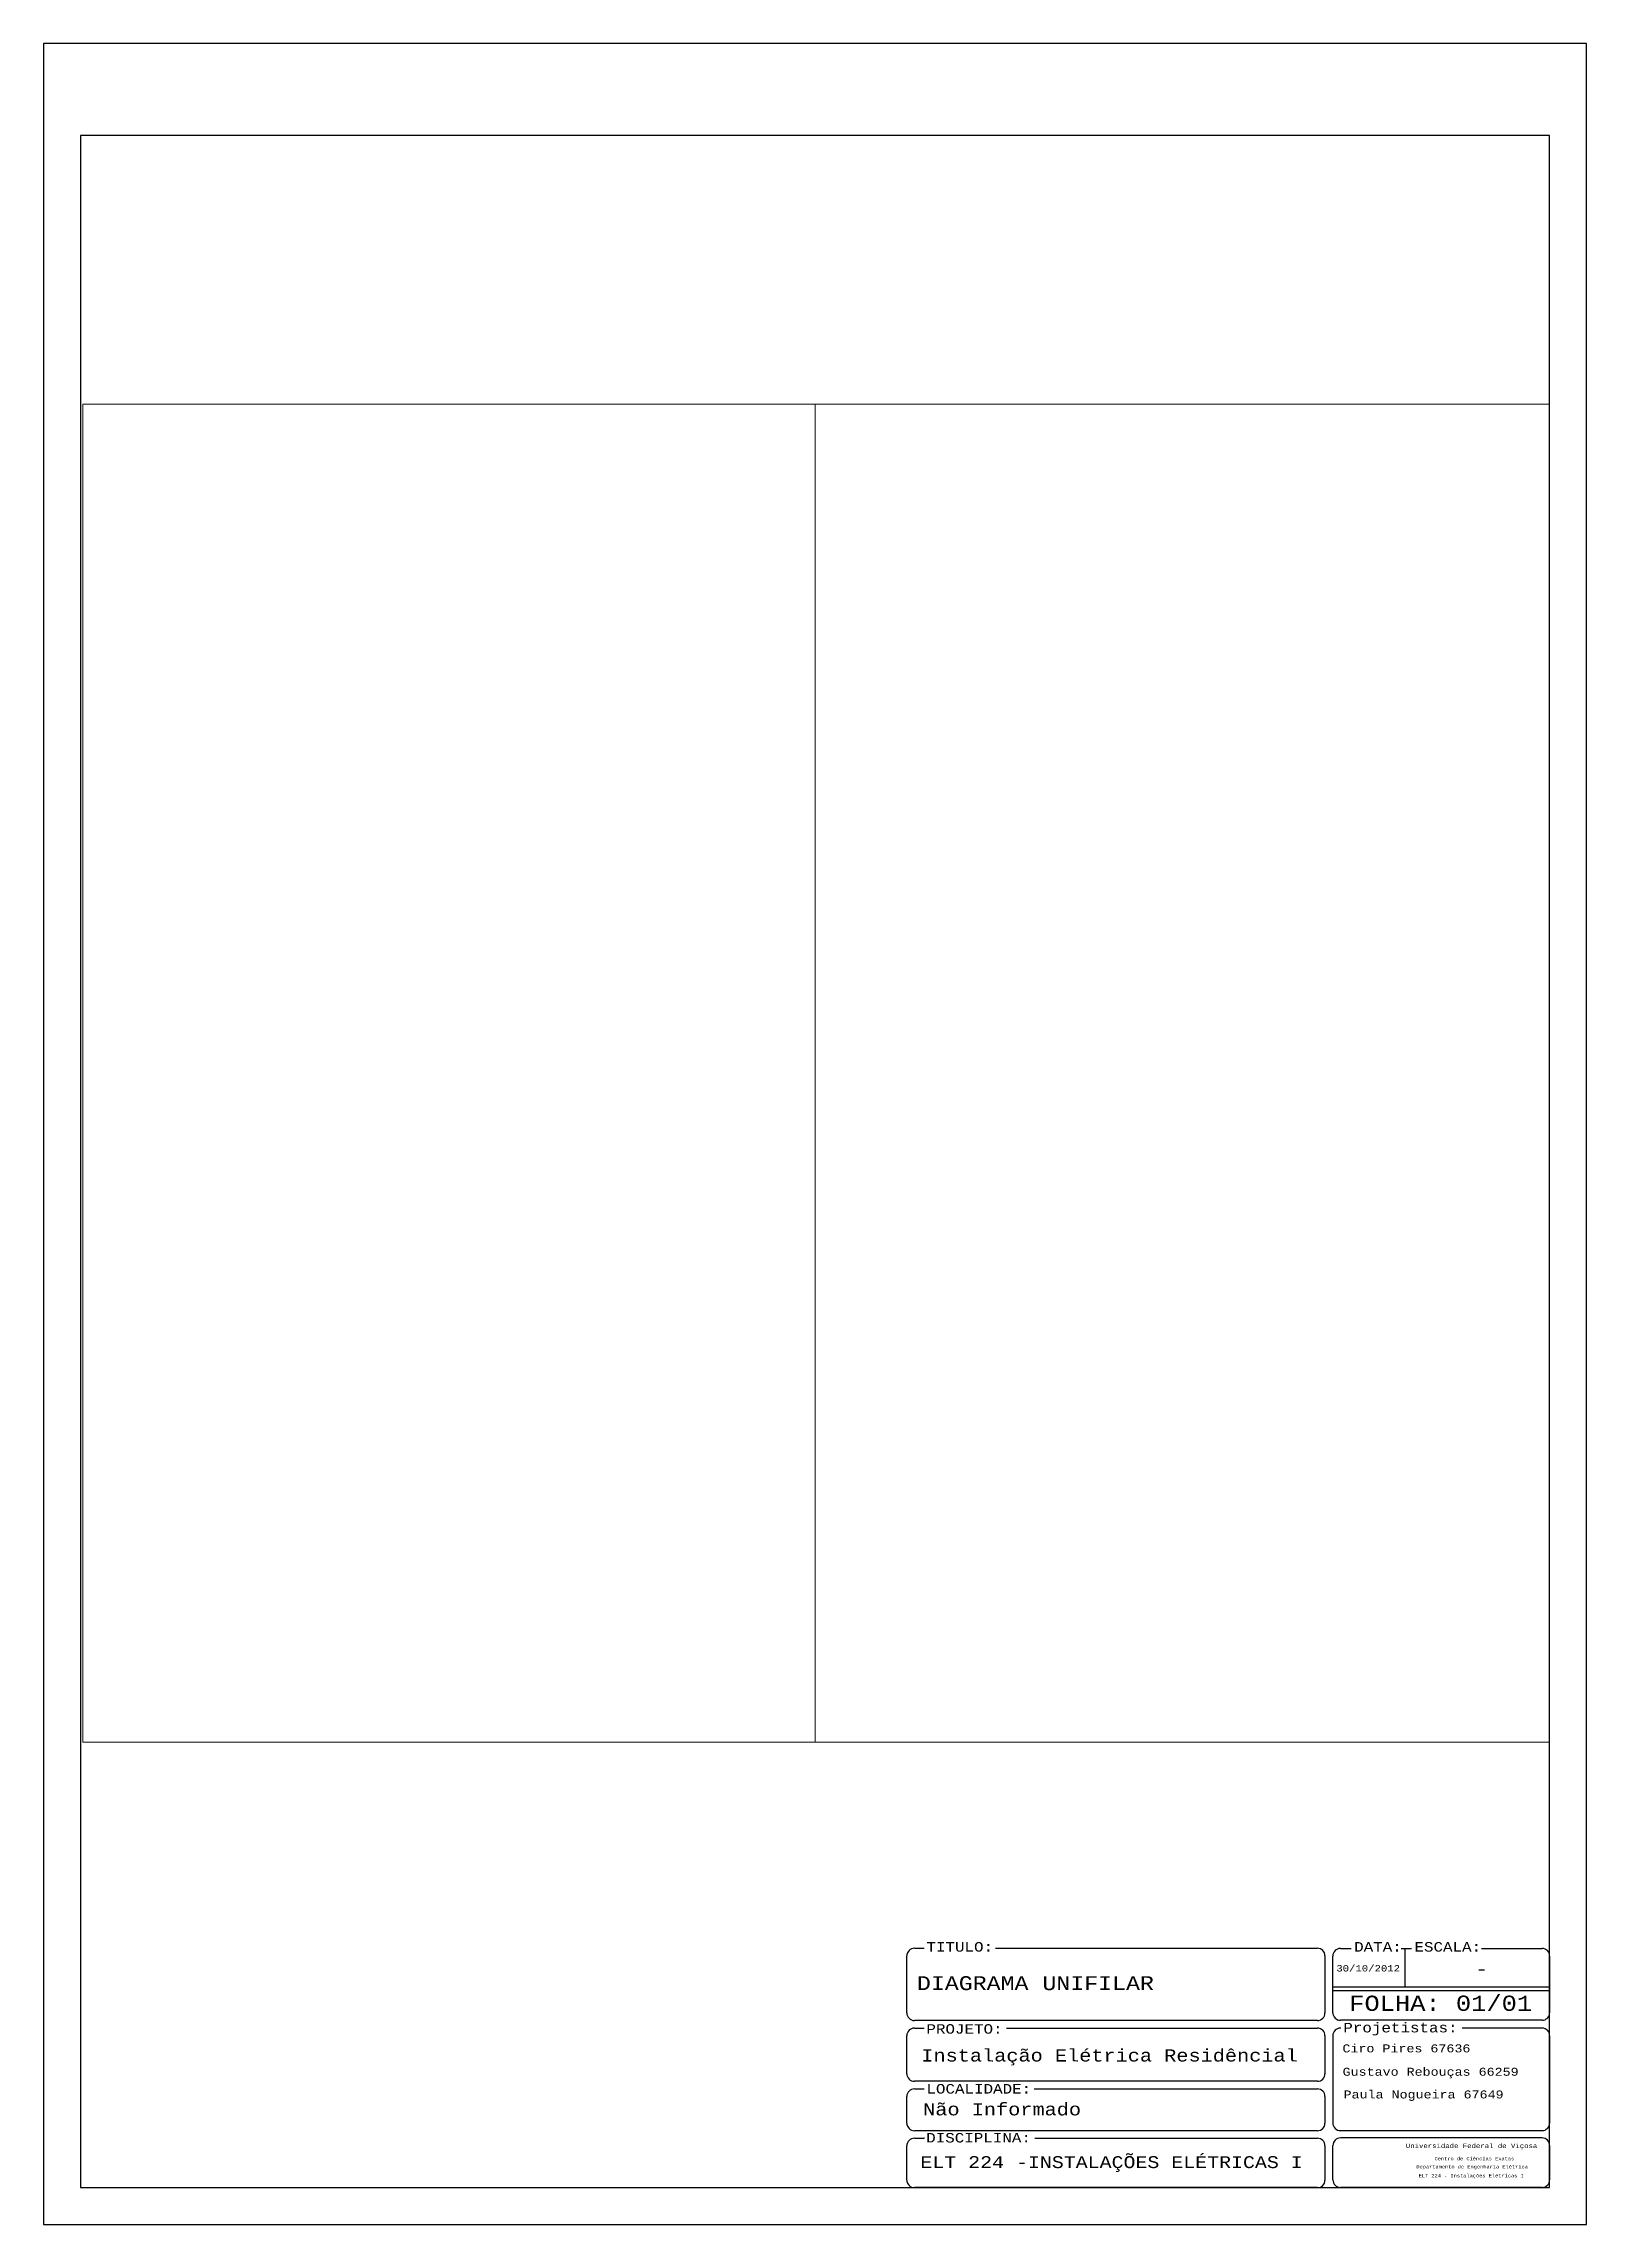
# Paper-space layout 'Layout1' of a CAD drawing. Header units: millimetres. Extents: x -1 to 419, y -1 to 593.
import ezdxf

# ---------------------------------------------------------------- set-up
doc = ezdxf.new("R2010")
doc.units = ezdxf.units.MM
doc.layers.add('TEXTO', color=7, linetype='Continuous')
doc.styles.add('style1', font='cour.ttf')

psp = doc.layouts.get("Layout1")

# ---------------------------------------------------------------- linework, layer by layer
for points in [[(-0.79, -0.79), (419.21, -0.79), (419.21, 593.21), (-0.79, 593.21)], [(9.21, 9.21), (409.21, 9.21), (409.21, 568.21), (9.21, 568.21)]]:
    psp.add_lwpolyline(points, close=True)
at = {"layer": 'TEXTO'}
for p, q in [((234.21, 56.81), (234.21, 72.33)), ((236.28, 74.4), (238.95, 74.4)), ((258.31, 74.4), (345.98, 74.4)), ((348.05, 72.33), (348.05, 56.81)), ((350.17, 56.87), (350.17, 72.3)), ((352.24, 74.36), (355.17, 74.36)), ((368.8, 74.36), (371.57, 74.36)), ((369.86, 63.95), (369.87, 74.36)), ((390.68, 74.36), (407.14, 74.36)), ((409.21, 72.3), (409.21, 56.87)), ((350.17, 63.95), (409.21, 63.95)), ((350.17, 62.92), (409.21, 62.92)), ((345.98, 54.74), (236.28, 54.74)), ((407.14, 54.8), (352.24, 54.8)), ((234.21, 40.25), (234.21, 50.6)), ((236.28, 52.67), (238.95, 52.67)), ((261.34, 52.67), (345.98, 52.67)), ((348.05, 50.6), (348.05, 40.25)), ((350.17, 50.6), (350.17, 26.82)), ((352.37, 52.67), (352.24, 52.67)), ((407.14, 52.67), (385.42, 52.67)), ((409.21, 50.6), (409.21, 26.82)), ((350.21, 43.37), (350.32, 43.37)), ((345.98, 38.18), (236.28, 38.18)), ((236.28, 36.11), (238.95, 36.11)), ((268.85, 36.11), (345.98, 36.11)), ((234.21, 26.8), (234.21, 34.04)), ((348.05, 34.04), (348.05, 26.8)), ((350.21, 34.05), (350.32, 34.05)), ((345.98, 24.73), (236.28, 24.73)), ((352.24, 24.75), (407.14, 24.75)), ((234.21, 11.28), (234.21, 20.59)), ((236.28, 22.66), (238.95, 22.66)), ((239.06, 22.66), (238.95, 22.66)), ((269.07, 22.66), (345.98, 22.66)), ((348.05, 20.59), (348.05, 11.28)), ((350.21, 11.35), (350.21, 20.67)), ((365.76, 22.74), (365.82, 22.74)), ((409.21, 20.67), (409.21, 11.35)), ((345.98, 9.21), (236.28, 9.21)), ((407.14, 9.28), (352.28, 9.28))]:
    psp.add_line(p, q, dxfattribs=at)
at = {"layer": 'TEXTO', "ltscale": 0.8}
psp.add_line((407.14, 22.74), (352.28, 22.74), dxfattribs=at)
at = {"layer": 'TEXTO'}
for centre, start, end in [((236.28, 72.33), 90, 180), ((345.98, 72.33), 0, 90), ((352.24, 72.3), 90, 180), ((407.14, 72.3), 0, 90), ((236.28, 56.81), 180, 270), ((345.98, 56.81), 270, 0), ((352.24, 56.87), 180, 270), ((407.14, 56.87), 270, 0), ((236.28, 50.6), 90, 180), ((345.98, 50.6), 0, 90), ((352.24, 50.6), 90, 180), ((407.14, 50.6), 0, 90), ((236.28, 40.25), 180, 270), ((236.28, 34.04), 90, 180), ((345.98, 40.25), 270, 0), ((345.98, 34.04), 0, 90), ((236.28, 26.8), 180, 270), ((345.98, 26.8), 270, 0), ((352.24, 26.82), 180, 270), ((407.14, 26.82), 270, 0), ((236.28, 20.59), 90, 180), ((345.98, 20.59), 0, 90), ((352.28, 20.67), 90, 180), ((407.14, 20.67), 0, 90), ((236.28, 11.28), 180, 270), ((345.98, 11.28), 270, 0), ((352.28, 11.35), 180, 270), ((407.14, 11.35), 270, 0)]:
    psp.add_arc(centre, 2.07, start, end, dxfattribs=at)

# ---------------------------------------------------------------- texts
at = {"layer": 'TEXTO', "linetype": 'Continuous', "style": 'style1'}
for s, height, p in [('TITULO:', 2.587, (239.54, 73.51)), ('DATA:', 2.587, (355.99, 73.51)), ('ESCALA:', 2.587, (372.4, 73.51)), ('DIAGRAMA UNIFILAR', 3.7867, (236.96, 63.02)), ('30/10/2012', 1.731, (351.13, 68.09)), ('-', 3.5, (388.94, 67.07)), ('FOLHA: 01/01', 4.1395, (354.65, 57.37)), ('PROJETO:', 2.587, (239.54, 51.15)), ('Projetistas:', 2.5872, (353.04, 51.5)), ('Ciro Pires 67636', 2.1732, (352.8, 46.06)), ('Instalação Elétrica Residêncial', 3.2987, (238.16, 43.57)), ('Gustavo Rebouças 66259', 2.1732, (352.85, 39.69)), ('LOCALIDADE:', 2.5872, (239.54, 34.84)), ('Paula Nogueira 67649', 2.1732, (353.11, 33.51)), ('Não Informado', 3.2987, (238.66, 28.9)), ('DISCIPLINA:', 2.5872, (239.47, 21.51)), ('ELT 224 -INSTALAÇÕES ELÉTRICAS I', 3.2457, (237.9, 14.54)), ('Universidade Federal de Viçosa', 1.1901, (370.06, 20.01)), ('Departamento de Engenharia Elétrica', 0.8655, (372.92, 14.47)), ('ELT 224 - Instalações Elétricas I', 0.8655, (373.54, 12.03)), ('Centro de Ciências Exatas', 0.8655, (377.88, 16.68))]:
    psp.add_text(s, height=height, dxfattribs=at).set_placement(p)

# ---------------------------------------------------------------- viewports
at = {"layer": '0'}
psp.add_viewport(center=(109.55, 312.74), size=(199.32, 364.446), view_center_point=(2762.22, 1581.6), view_height=1589.694, dxfattribs=at)
psp.add_viewport(center=(309.21, 312.74), size=(200, 364.446), view_center_point=(2753.09, 41.65), view_height=1490.83, status=3, dxfattribs=at)

doc.saveas('drawing.dxf')
